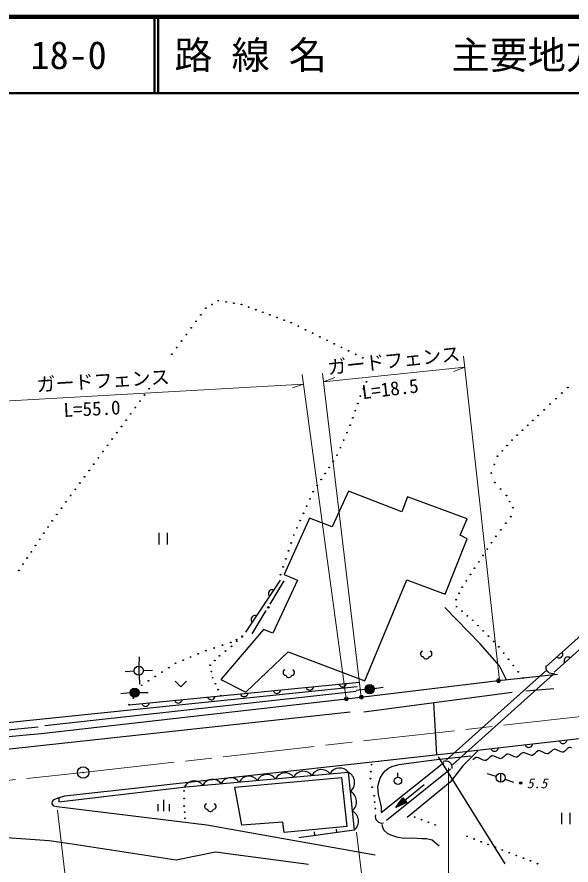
# Model space of a CAD drawing. Units: millimetres, scale not verified. Extents: x 40000 to 680000, y 20000 to 380000.
# Drawn here: x 159726 to 232406, y 268791 to 380000 of the extents above; entities that cross this region are included whole.
import ezdxf
from ezdxf.enums import TextEntityAlignment as Align

# ---------------------------------------------------------------- set-up
doc = ezdxf.new("R2010")
doc.units = ezdxf.units.MM
doc.header["$LTSCALE"] = 1000
doc.linetypes.add('CHAIN', pattern=[18.5, 12, -1.5, 3.5, -1.5])
for name, color, linetype, lineweight in [('M-BGD', 7, 'Continuous', 25), ('M-BMK', 2, 'CHAIN', 13), ('M-BMK-SRVR', 3, 'Continuous', 25), ('M-STR-HTXT', 7, 'Continuous', 13), ('M-STR-STRC', 7, 'Continuous', 25), ('M-TTL', 2, 'Continuous', 140), ('M-TTL-LINE', 7, 'Continuous', 50)]:
    doc.layers.add(name, color=color, linetype=linetype, lineweight=lineweight)
doc.layers.add('M-TTL-TXT', color=7, linetype='Continuous')
doc.styles.add('ＭＳ ゴシック', font='')
doc.styles.get('ＭＳ ゴシック').set_extended_font_data('MS Gothic')

msp = doc.modelspace()

# ---------------------------------------------------------------- linework, layer by layer
at = {"layer": 'M-BGD'}
for p, q in [((203198, 317830), (201055, 313133)), ((210203, 315111), (203198, 317830)), ((210945, 317089), (210203, 315111)), ((218775, 314204), (210945, 317089)), ((229137, 294831), (253450, 316588)), ((230209, 294089), (254357, 315764)), ((198088, 314286), (194791, 306869)), ((201055, 313133), (198088, 314286)), ((217868, 312061), (218775, 314204)), ((178330, 312341), (178330, 310841)), ((179470, 310841), (179470, 312341)), ((215890, 304314), (218775, 311567)), ((218775, 311567), (217868, 312061)), ((189728, 299348), (194277, 306139)), ((192949, 303011), (194791, 306045)), ((196522, 306127), (193308, 299204)), ((194791, 306869), (196522, 306127)), ((205341, 292941), (210863, 306210)), ((210863, 306210), (215890, 304314)), ((192835, 304742), (192746, 304609)), ((192935, 304819), (192835, 304742)), ((193041, 304869), (192935, 304819)), ((193180, 304896), (193041, 304869)), ((193296, 304891), (193180, 304896)), ((193418, 304857), (193296, 304891)), ((192713, 304487), (192707, 304370)), ((192707, 304370), (192734, 304232)), ((192746, 304609), (192713, 304487)), ((192734, 304232), (192784, 304126)), ((192784, 304126), (192861, 304026)), ((220484, 297798), (215868, 302578)), ((190661, 301424), (190561, 301346)), ((190588, 299122), (192430, 302156)), ((190766, 301473), (190661, 301424)), ((190905, 301501), (190766, 301473)), ((191021, 301495), (190905, 301501)), ((191143, 301461), (191021, 301495)), ((190438, 301091), (190432, 300975)), ((190432, 300975), (190460, 300836)), ((190472, 301213), (190438, 301091)), ((190460, 300836), (190509, 300731)), ((190561, 301346), (190472, 301213)), ((190509, 300731), (190587, 300631)), ((192072, 299699), (186467, 293105)), ((193308, 299204), (192072, 299699)), ((223039, 294913), (220484, 297798)), ((175743, 294884), (175818, 296082)), ((189764, 291457), (195286, 296732)), ((195286, 296732), (205341, 292941)), ((212692, 296665), (212662, 296545)), ((212662, 296545), (212662, 296425)), ((212662, 296425), (212692, 296305)), ((212782, 296785), (212692, 296665)), ((212692, 296305), (212752, 296215)), ((212752, 296215), (212842, 296155)), ((212902, 296845), (212782, 296785)), ((212842, 296155), (212962, 296125)), ((212962, 296125), (213022, 296125)), ((213022, 296125), (213052, 296035)), ((213052, 296035), (213112, 295945)), ((213112, 295945), (213232, 295855)), ((213232, 295855), (213352, 295825)), ((213352, 295825), (213472, 295825)), ((213472, 295825), (213562, 295855)), ((213562, 295855), (213682, 295915)), ((213682, 295915), (213742, 295975)), ((213742, 295975), (213772, 296035)), ((213772, 296035), (213802, 296125)), ((213802, 296125), (213862, 296125)), ((213862, 296125), (213982, 296155)), ((214042, 296785), (213922, 296845)), ((213982, 296155), (214072, 296215)), ((214132, 296665), (214042, 296785)), ((214072, 296215), (214132, 296305)), ((214162, 296545), (214132, 296665)), ((214132, 296305), (214162, 296425)), ((214162, 296425), (214162, 296545)), ((230501, 296051), (230611, 295988)), ((230611, 295988), (230723, 295954)), ((230723, 295954), (230864, 295946)), ((230864, 295946), (230978, 295968)), ((230978, 295968), (231095, 296018)), ((231095, 296018), (231214, 296125)), ((231214, 296125), (231276, 296235)), ((231297, 296602), (231247, 296718)), ((231276, 296235), (231311, 296346)), ((231319, 296487), (231297, 296602)), ((231311, 296346), (231319, 296487)), ((231594, 295896), (231531, 295786)), ((231713, 296003), (231594, 295896)), ((231829, 296053), (231713, 296003)), ((231943, 296076), (231829, 296053)), ((232084, 296068), (231943, 296076)), ((232196, 296034), (232084, 296068)), ((232306, 295971), (232196, 296034)), ((175706, 294886), (175706, 293686)), ((223947, 293087), (223039, 294913)), ((229122, 294731), (229136, 294922)), ((229153, 294498), (229122, 294731)), ((231497, 295675), (231489, 295534)), ((231489, 295534), (231511, 295419)), ((231531, 295786), (231497, 295675)), ((231511, 295419), (231562, 295303)), ((175108, 294231), (173913, 294123)), ((175736, 293686), (175796, 292488)), ((176306, 294299), (177505, 294325)), ((194663, 294219), (194633, 294099)), ((194633, 294099), (194633, 293979)), ((194633, 293979), (194663, 293859)), ((194753, 294339), (194663, 294219)), ((194663, 293859), (194723, 293769)), ((194723, 293769), (194813, 293709)), ((194873, 294399), (194753, 294339)), ((194813, 293709), (194933, 293679)), ((194933, 293679), (194993, 293679)), ((194993, 293679), (195023, 293589)), ((195743, 293589), (195773, 293679)), ((195773, 293679), (195833, 293679)), ((195833, 293679), (195953, 293709)), ((196013, 294339), (195893, 294399)), ((195953, 293709), (196043, 293769)), ((196103, 294219), (196013, 294339)), ((196043, 293769), (196103, 293859)), ((196133, 294099), (196103, 294219)), ((196103, 293859), (196133, 293979)), ((196133, 293979), (196133, 294099)), ((229082, 294266), (216067, 282586)), ((230083, 293832), (216868, 281952)), ((220123, 283875), (310062, 294041)), ((222889, 292974), (230636, 293799)), ((229246, 294290), (229153, 294498)), ((229358, 294146), (229246, 294290)), ((229446, 294064), (229358, 294146)), ((229599, 293964), (229446, 294064)), ((229814, 293888), (229599, 293964)), ((230006, 293874), (229814, 293888)), ((230238, 293905), (230006, 293874)), ((174446, 289816), (204611, 292783)), ((180468, 292892), (181218, 292172)), ((181218, 292172), (181968, 292892)), ((186467, 293105), (189764, 291457)), ((195023, 293589), (195083, 293499)), ((195083, 293499), (195203, 293409)), ((195203, 293409), (195323, 293379)), ((195323, 293379), (195443, 293379)), ((195443, 293379), (195533, 293409)), ((195533, 293409), (195653, 293469)), ((195653, 293469), (195713, 293529)), ((195713, 293529), (195743, 293589)), ((201958, 292522), (202010, 292407)), ((202876, 292391), (202926, 292497)), ((202926, 292497), (202954, 292620)), ((203682, 290666), (222889, 292974)), ((150732, 286684), (204363, 292206)), ((163402, 287096), (204210, 291602)), ((175756, 291403), (176956, 291403)), ((193340, 291675), (193392, 291559)), ((193392, 291559), (193461, 291465)), ((193461, 291465), (193570, 291376)), ((193570, 291376), (193676, 291326)), ((194074, 291365), (194168, 291434)), ((194168, 291434), (194257, 291544)), ((194257, 291544), (194307, 291649)), ((194307, 291649), (194335, 291772)), ((197649, 292098), (197701, 291983)), ((197701, 291983), (197770, 291889)), ((197770, 291889), (197880, 291800)), ((197880, 291800), (197985, 291750)), ((197985, 291750), (198108, 291722)), ((198108, 291722), (198268, 291737)), ((198268, 291737), (198383, 291789)), ((198383, 291789), (198477, 291858)), ((198477, 291858), (198566, 291968)), ((198566, 291968), (198616, 292073)), ((198616, 292073), (198644, 292196)), ((202010, 292407), (202080, 292313)), ((202080, 292313), (202189, 292223)), ((202189, 292223), (202294, 292174)), ((202294, 292174), (202418, 292145)), ((202418, 292145), (202577, 292161)), ((202577, 292161), (202692, 292213)), ((202692, 292213), (202786, 292282)), ((202786, 292282), (202876, 292391)), ((205401, 291790), (204208, 291662)), ((206592, 291939), (207780, 292108)), ((162905, 286031), (203682, 290666)), ((174558, 291352), (173363, 291249)), ((180412, 290403), (180464, 290288)), ((180464, 290288), (180534, 290194)), ((181240, 290163), (181330, 290272)), ((181330, 290272), (181380, 290378)), ((181380, 290378), (181408, 290501)), ((184722, 290827), (184773, 290711)), ((184773, 290711), (184843, 290618)), ((184843, 290618), (184952, 290528)), ((184952, 290528), (185057, 290478)), ((185057, 290478), (185181, 290450)), ((185181, 290450), (185340, 290466)), ((185340, 290466), (185456, 290517)), ((185456, 290517), (185549, 290587)), ((185549, 290587), (185639, 290696)), ((185639, 290696), (185689, 290801)), ((185689, 290801), (185717, 290925)), ((189031, 291251), (189082, 291135)), ((189082, 291135), (189152, 291042)), ((189152, 291042), (189261, 290952)), ((189261, 290952), (189367, 290902)), ((189367, 290902), (189490, 290874)), ((189490, 290874), (189649, 290890)), ((189649, 290890), (189765, 290941)), ((189765, 290941), (189858, 291011)), ((189858, 291011), (189948, 291120)), ((189948, 291120), (189998, 291225)), ((189998, 291225), (190026, 291349)), ((193676, 291326), (193799, 291298)), ((193799, 291298), (193958, 291313)), ((193958, 291313), (194074, 291365)), ((176103, 289979), (176155, 289864)), ((176155, 289864), (176224, 289770)), ((176224, 289770), (176334, 289680)), ((176334, 289680), (176439, 289630)), ((176439, 289630), (176562, 289602)), ((176562, 289602), (176722, 289618)), ((176722, 289618), (176837, 289670)), ((176837, 289670), (176931, 289739)), ((176931, 289739), (177020, 289848)), ((177020, 289848), (177070, 289954)), ((177070, 289954), (177098, 290077)), ((180534, 290194), (180643, 290104)), ((180643, 290104), (180748, 290054)), ((180748, 290054), (180872, 290026)), ((180872, 290026), (181031, 290042)), ((181031, 290042), (181146, 290093)), ((181146, 290093), (181240, 290163)), ((214346, 290099), (214748, 283277)), ((151040, 285778), (162496, 286932)), ((148015, 284694), (162905, 286031)), ((230869, 285090), (230922, 284975)), ((230922, 284975), (230993, 284883)), ((230993, 284883), (231104, 284794)), ((231104, 284794), (231210, 284746)), ((231210, 284746), (231333, 284720)), ((231333, 284720), (231492, 284738)), ((231492, 284738), (231607, 284791)), ((231607, 284791), (231700, 284862)), ((231700, 284862), (231788, 284972)), ((231788, 284972), (231836, 285078)), ((231836, 285078), (231863, 285202)), ((166010, 277853), (220123, 283875)), ((220171, 283784), (218229, 281808)), ((221875, 284073), (221928, 283959)), ((221928, 283959), (221999, 283866)), ((221999, 283866), (222110, 283778)), ((222110, 283778), (222216, 283729)), ((222216, 283729), (222340, 283703)), ((222340, 283703), (222499, 283721)), ((222499, 283721), (222613, 283774)), ((222613, 283774), (222706, 283845)), ((222706, 283845), (222794, 283956)), ((222794, 283956), (222842, 284062)), ((222842, 284062), (222869, 284186)), ((226372, 284582), (226425, 284467)), ((226425, 284467), (226496, 284374)), ((226496, 284374), (226607, 284286)), ((226607, 284286), (226713, 284238)), ((226713, 284238), (226836, 284211)), ((226836, 284211), (226995, 284229)), ((226995, 284229), (227110, 284283)), ((227110, 284283), (227203, 284353)), ((227203, 284353), (227291, 284464)), ((227291, 284464), (227339, 284570)), ((227339, 284570), (227366, 284694)), ((227885, 283646), (227694, 283457)), ((228085, 283752), (227885, 283646)), ((228210, 283765), (228085, 283752)), ((228428, 283704), (228210, 283765)), ((229048, 283432), (228428, 283704)), ((229782, 283679), (229591, 283490)), ((229964, 283859), (229782, 283679)), ((230154, 283960), (229964, 283859)), ((230274, 283972), (230154, 283960)), ((230481, 283914), (230274, 283972)), ((231072, 283655), (230481, 283914)), ((231279, 283597), (231072, 283655)), ((231398, 283609), (231279, 283597)), ((231589, 283710), (231398, 283609)), ((231771, 283890), (231589, 283710)), ((231962, 284080), (231771, 283890)), ((232162, 284185), (231962, 284080)), ((232287, 284199), (232162, 284185)), ((232505, 284137), (232287, 284199)), ((215613, 282433), (215843, 282474)), ((215843, 282474), (216035, 282470)), ((219731, 282778), (219540, 282589)), ((219931, 282884), (219731, 282778)), ((220056, 282898), (219931, 282884)), ((220274, 282836), (220056, 282898)), ((220894, 282564), (220274, 282836)), ((221112, 282503), (220894, 282564)), ((221237, 282516), (221112, 282503)), ((221437, 282622), (221237, 282516)), ((221628, 282811), (221437, 282622)), ((221810, 282992), (221628, 282811)), ((222000, 283092), (221810, 282992)), ((222120, 283105), (222000, 283092)), ((222327, 283047), (222120, 283105)), ((222918, 282788), (222327, 283047)), ((223125, 282729), (222918, 282788)), ((223244, 282742), (223125, 282729)), ((223435, 282843), (223244, 282742)), ((223617, 283023), (223435, 282843)), ((223808, 283212), (223617, 283023)), ((224008, 283318), (223808, 283212)), ((224133, 283331), (224008, 283318)), ((224351, 283270), (224133, 283331)), ((224971, 282998), (224351, 283270)), ((225189, 282937), (224971, 282998)), ((225314, 282950), (225189, 282937)), ((225514, 283056), (225314, 282950)), ((225705, 283245), (225514, 283056)), ((225887, 283425), (225705, 283245)), ((226077, 283526), (225887, 283425)), ((226197, 283539), (226077, 283526)), ((226404, 283480), (226197, 283539)), ((226995, 283221), (226404, 283480)), ((227202, 283163), (226995, 283221)), ((227321, 283176), (227202, 283163)), ((227512, 283276), (227321, 283176)), ((227694, 283457), (227512, 283276)), ((229266, 283370), (229048, 283432)), ((229391, 283384), (229266, 283370)), ((229591, 283490), (229391, 283384)), ((215731, 282180), (207493, 275632)), ((216576, 281366), (208218, 274637)), ((216035, 282470), (216254, 282404)), ((216254, 282404), (216411, 282311)), ((216411, 282311), (216503, 282234)), ((216503, 282234), (216622, 282095)), ((218229, 281808), (216554, 279665)), ((216622, 282095), (216724, 281891)), ((216724, 281891), (216766, 281660)), ((216766, 281660), (216761, 281468)), ((181886, 279058), (203188, 280954)), ((188310, 279021), (202310, 280287)), ((202310, 280287), (203013, 273826)), ((203188, 280954), (203961, 273370)), ((209705, 280323), (209705, 280863)), ((222591, 280414), (221434, 280735)), ((223169, 280853), (223169, 279653)), ((209424, 276357), (213136, 279344)), ((216554, 279665), (210927, 275042)), ((223736, 280059), (224872, 279671)), ((165217, 277088), (181886, 279058)), ((189213, 274002), (188310, 279021)), ((164336, 276820), (164371, 277123)), ((164371, 277123), (164620, 277372)), ((164620, 277372), (165119, 277621)), ((165119, 277621), (166010, 277853)), ((165209, 277644), (165217, 277088)), ((178941, 277362), (178941, 275862)), ((209424, 276357), (210330, 277624)), ((210856, 276970), (209424, 276357)), ((209752, 276620), (210358, 277493)), ((210734, 277026), (209752, 276620)), ((209939, 276770), (210387, 277362)), ((210612, 277082), (209939, 276770)), ((210219, 276996), (210415, 277231)), ((210490, 277137), (210219, 276996)), ((210330, 277624), (210856, 276970)), ((210358, 277493), (210734, 277026)), ((210387, 277362), (210612, 277082)), ((210415, 277231), (210490, 277137)), ((164585, 276500), (164336, 276820)), ((164952, 276408), (164585, 276500)), ((184638, 274004), (164952, 276408)), ((178191, 276762), (178191, 275862)), ((179691, 276762), (179691, 275862)), ((184377, 276655), (184347, 276535)), ((184347, 276535), (184347, 276415)), ((184347, 276415), (184377, 276295)), ((184467, 276775), (184377, 276655)), ((184377, 276295), (184437, 276205)), ((184437, 276205), (184527, 276145)), ((184587, 276835), (184467, 276775)), ((184527, 276145), (184647, 276115)), ((184647, 276115), (184707, 276115)), ((184707, 276115), (184737, 276025)), ((184737, 276025), (184797, 275935)), ((184797, 275935), (184917, 275845)), ((184917, 275845), (185037, 275815)), ((185037, 275815), (185157, 275815)), ((185157, 275815), (185247, 275845)), ((185247, 275845), (185367, 275905)), ((185367, 275905), (185427, 275965)), ((185427, 275965), (185457, 276025)), ((185457, 276025), (185487, 276115)), ((185487, 276115), (185547, 276115)), ((185547, 276115), (185667, 276145)), ((185727, 276775), (185607, 276835)), ((185667, 276145), (185757, 276205)), ((185817, 276655), (185727, 276775)), ((185757, 276205), (185817, 276295)), ((185847, 276535), (185817, 276655)), ((185817, 276295), (185847, 276415)), ((185847, 276415), (185847, 276535)), ((206771, 275173), (206797, 275363)), ((206785, 274939), (206771, 275173)), ((206864, 274724), (206785, 274939)), ((206966, 274573), (206864, 274724)), ((231159, 275656), (231159, 274156)), ((232299, 274156), (232299, 275656)), ((140482, 273678), (163931, 272028)), ((206729, 270106), (184638, 274004)), ((194620, 274423), (189213, 274002)), ((194796, 273054), (194620, 274423)), ((203013, 273826), (194796, 273054)), ((207048, 274486), (206966, 274573)), ((207194, 274375), (207048, 274486)), ((207403, 274285), (207194, 274375)), ((207593, 274258), (207403, 274285)), ((207827, 274272), (207593, 274258)), ((203961, 273370), (196692, 272352)), ((198729, 273124), (198753, 272640)), ((201693, 273052), (201643, 273510)), ((163931, 272028), (166986, 271570)), ((166986, 271570), (180589, 269493)), ((180589, 269493), (185782, 270501)), ((185782, 270501), (197964, 268913))]:
    msp.add_line(p, q, dxfattribs=at)
for points in [[(207541, 275757), (207523, 276382), (207365, 277166), (207166, 278026), (207075, 279025), (207130, 279437), (207386, 280195), (207669, 280724), (208017, 281154), (208478, 281512), (208917, 281725), (209882, 281989), (210761, 282126), (214749, 282647), (218884, 283077), (219272, 283101)], [(207604, 274097), (207680, 273704), (207901, 273327), (208306, 272964), (208715, 272745), (209514, 272486), (210518, 272298), (211660, 272346), (212853, 272292), (213454, 272270), (214199, 272101), (215091, 271291)]]:
    msp.add_lwpolyline(points, dxfattribs=at)
for centre, radius in [((186139, 342794), 50), ((187155, 342629), 50), ((184490, 341805), 50), ((185315, 342299), 50), ((188172, 342464), 50), ((189188, 342299), 50), ((190118, 341958), 50), ((191048, 341617), 50), ((183855, 340945), 50), ((191979, 341275), 50), ((192909, 340934), 50), ((193839, 340592), 50), ((194769, 340251), 50), ((182583, 339227), 50), ((183219, 340086), 50), ((195699, 339909), 50), ((196639, 339448), 50), ((181947, 338367), 50), ((197578, 338986), 50), ((198518, 338525), 50), ((199457, 338063), 50), ((181312, 337508), 50), ((200397, 337602), 50), ((201336, 337140), 50), ((180676, 336648), 50), ((202276, 336679), 50), ((203216, 336217), 50), ((180040, 335789), 50), ((204155, 335756), 50), ((205095, 335294), 50), ((205589, 332162), 50), ((231990, 331424), 50), ((176467, 330431), 50), ((177073, 331256), 50), ((204765, 330267), 50), ((205177, 331214), 50), ((231210, 330688), 50), ((175861, 329606), 50), ((204435, 329319), 50), ((229650, 329215), 50), ((230430, 329951), 50), ((175255, 328782), 50), ((204106, 328371), 50), ((228869, 328479), 50), ((174043, 327132), 50), ((174649, 327957), 50), ((203776, 327423), 50), ((227403, 327096), 50), ((228089, 327743), 50), ((173437, 326308), 50), ((203446, 326476), 50), ((226032, 325804), 50), ((226718, 326450), 50), ((172831, 325483), 50), ((203013, 325489), 50), ((225346, 325158), 50), ((171619, 323833), 50), ((172225, 324658), 50), ((202580, 324502), 50), ((224023, 323809), 50), ((224661, 324512), 50), ((171013, 323009), 50), ((201714, 322528), 50), ((202147, 323515), 50), ((223386, 323105), 50), ((169801, 321359), 50), ((170407, 322184), 50), ((201192, 321731), 50), ((222749, 322402), 50), ((169195, 320535), 50), ((200670, 320935), 50), ((222348, 321304), 50), ((168589, 319710), 50), ((199626, 319341), 50), ((200148, 320138), 50), ((221948, 320205), 50), ((167377, 318061), 50), ((167983, 318885), 50), ((199104, 318545), 50), ((222409, 318952), 50), ((223167, 318095), 50), ((166771, 317236), 50), ((198583, 317748), 50), ((223926, 317238), 50), ((166165, 316411), 50), ((197731, 315852), 50), ((198157, 316800), 50), ((224354, 316447), 50), ((164953, 314762), 50), ((165559, 315587), 50), ((197305, 314905), 50), ((224783, 315656), 50), ((164347, 313937), 50), ((196879, 313957), 50), ((223860, 313612), 50), ((224519, 314469), 50), ((163801, 313123), 50), ((196453, 313009), 50), ((223200, 312755), 50), ((162709, 311496), 50), ((163255, 312310), 50), ((196028, 312061), 50), ((222541, 311898), 50), ((162163, 310682), 50), ((195681, 311023), 50), ((221980, 311057), 50), ((161617, 309868), 50), ((195335, 309984), 50), ((220860, 309376), 50), ((221420, 310216), 50), ((160525, 308240), 50), ((161071, 309054), 50), ((194989, 308946), 50), ((220299, 308535), 50), ((159979, 307426), 50), ((194643, 307907), 50), ((219211, 306887), 50), ((219755, 307711), 50), ((194297, 306869), 50), ((218667, 306062), 50), ((218123, 305238), 50), ((217332, 303590), 50), ((217728, 304414), 50), ((192690, 302583), 100), ((217398, 302667), 50), ((218101, 302073), 50), ((218805, 301480), 50), ((219508, 300887), 50), ((220194, 300188), 50), ((220879, 299489), 50), ((188528, 298339), 50), ((188569, 298133), 50), ((189269, 298792), 50), ((189269, 298710), 50), ((221565, 298790), 50), ((222251, 298091), 50), ((184489, 296897), 50), ((185588, 297254), 50), ((186687, 297611), 50), ((187786, 297968), 50), ((187868, 297473), 50), ((222937, 297392), 50), ((182511, 296072), 50), ((183500, 296484), 50), ((186302, 296237), 50), ((187085, 296855), 50), ((223572, 296577), 50), ((175706, 294286), 600), ((179643, 294671), 50), ((180533, 295248), 50), ((181522, 295660), 50), ((185066, 295001), 50), ((185684, 295619), 50), ((224207, 295762), 50), ((224843, 294947), 50), ((178753, 294094), 50), ((185231, 294177), 50), ((225478, 294132), 50), ((176973, 292941), 50), ((177863, 293517), 50), ((185396, 293353), 50), ((185757, 292568), 50), ((226114, 293318), 50), ((175156, 291403), 600), ((175156, 291403), 528), ((175156, 291403), 456), ((175156, 291403), 384), ((175156, 291403), 312), ((175156, 291403), 240), ((175156, 291403), 168), ((175156, 291403), 96), ((175156, 291403), 24), ((175537, 291515), 50), ((176083, 292364), 50), ((186119, 291784), 50), ((205998, 291854), 600), ((205998, 291854), 528), ((205998, 291854), 456), ((205998, 291854), 384), ((205998, 291854), 312), ((205998, 291854), 240), ((205998, 291854), 168), ((205998, 291854), 96), ((205998, 291854), 24), ((174992, 290665), 50), ((186480, 291000), 50), ((174446, 289816), 50), ((206213, 281949), 50), ((206154, 281036), 50), ((209705, 279843), 480), ((223169, 280253), 600), ((206094, 280123), 50), ((225814, 279550), 150), ((225814, 279550), 90), ((225814, 279550), 30), ((181635, 278520), 50), ((206332, 278991), 50), ((181652, 277530), 50), ((206571, 277859), 50), ((206650, 277026), 50), ((181668, 276539), 50), ((206729, 276192), 50), ((181717, 275727), 50), ((181765, 274915), 50), ((211891, 275080), 50), ((212791, 274736), 50), ((213691, 274392), 50), ((214591, 274048), 50), ((218760, 272558), 50), ((219686, 272200), 50), ((220611, 271842), 50), ((221536, 271484), 50), ((222461, 271126), 50), ((223386, 270767), 50), ((224311, 270409), 50), ((225236, 270051), 50), ((226161, 269693), 50), ((227086, 269335), 50), ((228011, 268977), 50)]:
    msp.add_circle(centre, radius, dxfattribs=at)
for centre, radius, start, end in [((202061, 280117), 1404, 36.60165, 153.59698), ((190134, 279053), 1404, 36.60165, 153.59698), ((192520, 279266), 1404, 36.60165, 153.59698), ((194905, 279479), 1404, 36.60165, 153.59698), ((197290, 279691), 1404, 36.60165, 153.59698), ((199675, 279904), 1404, 36.60165, 153.59698), ((202518, 279609), 1503, 308.11383, 63.51743), ((182979, 278414), 1404, 36.60165, 153.59698), ((185364, 278627), 1404, 36.60165, 153.59698), ((187749, 278840), 1404, 36.60165, 153.59698), ((202775, 277081), 1503, 308.11383, 63.51743), ((203033, 274553), 1503, 308.11383, 63.51743)]:
    msp.add_arc(centre, radius, start, end, dxfattribs=at)
at = {"layer": 'M-BMK'}
for p, q in [((168406, 280922), (267614, 292091)), ((142605, 278238), (168406, 280922))]:
    msp.add_line(p, q, dxfattribs=at)
at = {"layer": 'M-BMK-SRVR'}
for radius in [750, 30]:
    msp.add_circle((168406, 280922), radius, dxfattribs=at)
at = {"layer": 'M-STR-HTXT'}
for p, q in [((223020, 292988), (218320, 335536)), ((199956, 332135), (218481, 334076)), ((218481, 334076), (217033, 333502)), ((202930, 290580), (197153, 333108)), ((199825, 333231), (204892, 290811)), ((199956, 332135), (201404, 332709)), ((197323, 331859), (143901, 328803)), ((197323, 331859), (195849, 331354)), ((216348, 281544), (216284, 248923)), ((165037, 275979), (168899, 243870)), ((204259, 273082), (207375, 248154))]:
    msp.add_line(p, q, dxfattribs=at)
for centre, radius in [((222889, 292974), 250), ((222889, 292974), 150), ((222889, 292974), 50), ((202930, 290580), 250), ((202930, 290580), 150), ((202930, 290580), 50), ((204892, 290811), 250), ((204892, 290811), 150), ((204892, 290811), 50)]:
    msp.add_circle(centre, radius, dxfattribs=at)
at = {"layer": 'M-STR-STRC'}
for p, q in [((205209, 288891), (224686, 291466)), ((226457, 291627), (230159, 291949)), ((148548, 282935), (203438, 288891)), ((214992, 282996), (223715, 268937))]:
    msp.add_line(p, q, dxfattribs=at)
at = {"layer": 'M-TTL'}
msp.add_line((680000, 380000), (40000, 380000), dxfattribs=at)
at = {"layer": 'M-TTL-LINE'}
for p, q in [((177750, 380000), (177750, 370000)), ((178250, 380000), (178250, 370000)), ((40000, 370000), (680000, 370000))]:
    msp.add_line(p, q, dxfattribs=at)

# ---------------------------------------------------------------- texts
at = {"layer": 'M-BGD', "style": 'ＭＳ ゴシック', "oblique": 15}
msp.add_text('5.5', height=1320, dxfattribs=at).set_placement((226589, 278457), align=Align.BOTTOM_LEFT)
at = {"layer": 'M-STR-HTXT', "style": 'ＭＳ ゴシック'}
for s, rotation, p in [('ガードフェンス', 6.1, (200614, 332566)), ('ガードフェンス', 3.5, (162371, 330306)), ('L=18.5', 6.9, (205136, 329330)), ('L=55.0', 2.7, (165904, 326994))]:
    msp.add_text(s, height=1833, rotation=rotation, dxfattribs=at).set_placement(p, align=Align.BOTTOM_LEFT)
at = {"layer": 'M-TTL-TXT', "style": 'ＭＳ ゴシック'}
for s, p in [('路 線 名', (180380, 375000)), ('主要地方道 光上関線', (216734, 375000)), ('18-0', (161521, 375000))]:
    msp.add_text(s, height=3666, dxfattribs=at).set_placement(p, align=Align.MIDDLE_LEFT)

doc.saveas('drawing.dxf')
